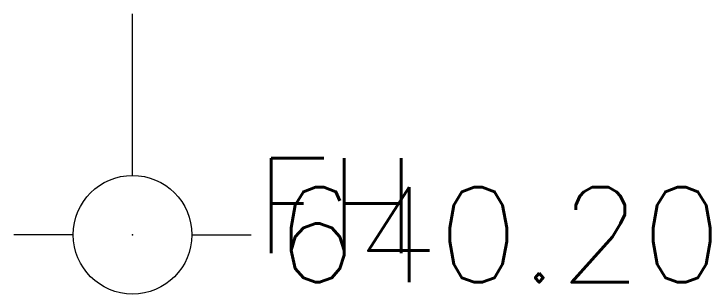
# Model space of a CAD drawing. Extents: x 2536931 to 2538613, y 7112513 to 7131087.
# Drawn here: x 2537916.25 to 2537925.05, y 7114886.18 to 7114889.72 of the extents above; entities that cross this region are included whole.
import ezdxf

# ---------------------------------------------------------------- set-up
doc = ezdxf.new("R2010")
doc.units = 0
doc.header["$MEASUREMENT"] = 0
for name, color, linetype, lineweight in [('PT', 7, 'Continuous', 0), ('PTELEV', 5, 'Continuous', 0), ('V-WATR-LABL', 252, 'Continuous', 0), ('V-WATR-STRC', 252, 'WATER', 0)]:
    doc.layers.add(name, color=color, linetype=linetype, lineweight=lineweight)
doc.styles.add('PTXT', font='romans.shx')
doc.styles.add('ROMANS', font='romans.shx')
doc.styles.add('Style-romans', font='romans.shx')
doc.linetypes.add('WATER', pattern='A,0.7,-0.07,["W",Style-romans,S=0.1,R=0,X=-0.051,Y=-0.051],-0.07', length=0.84)

# ---------------------------------------------------------------- blocks, each defined once
blk = doc.blocks.new('FH')
at = {"linetype": 'Continuous'}
for p, q in [((0, 0.0375), (0, 0.13951)), ((-0.0375, 0), (-0.075, 0)), ((0.0375, 0), (0.075, 0))]:
    blk.add_line(p, q, dxfattribs=at)
blk.add_circle((0, 0), 0.0375, dxfattribs=at)

msp = doc.modelspace()

# ---------------------------------------------------------------- linework, layer by layer
at = {"layer": 'PT'}
msp.add_point((2537917.75, 7114886.931, 640.2), dxfattribs=at)

# ---------------------------------------------------------------- block references
at = {"layer": 'V-WATR-STRC', "xscale": 20, "yscale": 20, "zscale": 20}
msp.add_blockref('FH', (2537917.75, 7114886.931), dxfattribs=at)

# ---------------------------------------------------------------- texts
at = {"layer": 'PTELEV', "style": 'PTXT'}
msp.add_text('640.20', height=1.2, dxfattribs=at).set_placement((2537919.55, 7114886.331, 640.2))
at = {"layer": 'V-WATR-LABL', "insert": (2537919.2956, 7114887.897), "char_height": 1.2, "attachment_point": 1, "style": 'ROMANS'}
msp.add_mtext('FH', dxfattribs=at)

doc.saveas('drawing.dxf')
